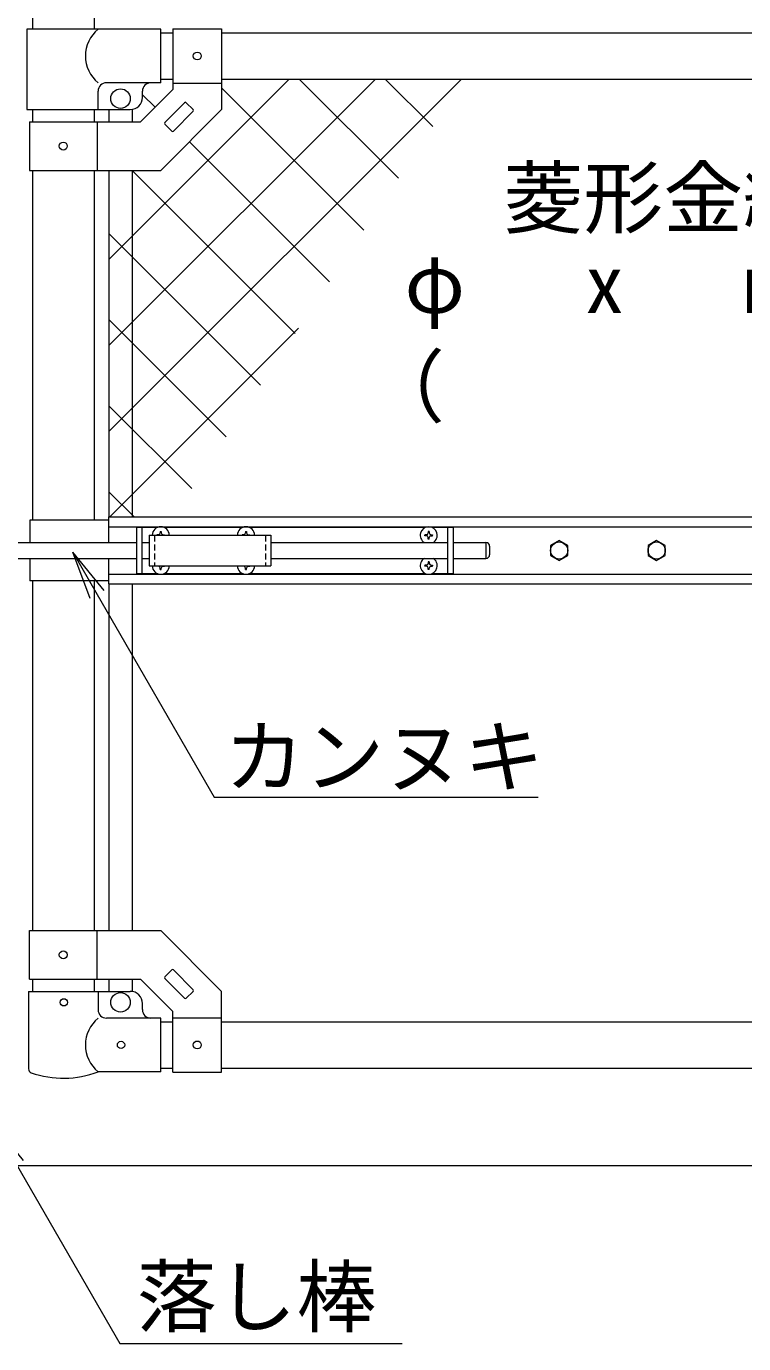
# Model space of a CAD drawing. Units: millimetres, scale not verified. Extents: x -4200 to 4200, y -2970 to 2970.
# Drawn here: x 1485 to 2073, y -365 to 717 of the extents above; entities that cross this region are included whole.
import ezdxf
from ezdxf.enums import TextEntityAlignment as Align

# ---------------------------------------------------------------- set-up
doc = ezdxf.new("R2010")
doc.units = ezdxf.units.MM
doc.header["$LTSCALE"] = 20
doc.linetypes.add('USER2', pattern=[0.375, 0.25, -0.125])
for name, color, linetype, lineweight in [('0-0_D-STR-TXT', 7, 'Continuous', 9), ('0-5_D-STR1', 1, 'Continuous', 18), ('0-6_D-BGD', 7, 'Continuous', 9), ('0-8_D-STR3', 3, 'Continuous', 13), ('0-B_D-STR2', 7, 'Continuous', 9)]:
    doc.layers.add(name, color=color, linetype=linetype, lineweight=lineweight)
doc.styles.add('ＭＳ ゴシック', font='')
doc.styles.get('ＭＳ ゴシック').set_extended_font_data('MS Gothic')

# ---------------------------------------------------------------- blocks, each defined once
blk = doc.blocks.new('MLeader1')
at = {"layer": '0-0_D-STR-TXT'}
blk.add_line((1470.63, -221.08), (1456.41, -183.1), dxfattribs=at)
for points in [[(1482.18, -214.41), (1456.41, -183.1), (1476.41, -217.74)], [(1476.41, -217.74), (1561.35, -364.87), (1785.96, -364.87), (1793.16, -364.87)]]:
    blk.add_lwpolyline(points, dxfattribs=at)
blk = doc.blocks.new('MLeader6')
at = {"layer": '0-0_D-STR-TXT'}
blk.add_line((1536.97, 246.9), (1522.75, 284.88), dxfattribs=at)
for points in [[(1548.52, 253.57), (1522.75, 284.88), (1542.75, 250.24)], [(1542.75, 250.24), (1638.78, 83.9), (1897.57, 83.9), (1904.77, 83.9)]]:
    blk.add_lwpolyline(points, dxfattribs=at)

msp = doc.modelspace()

# ---------------------------------------------------------------- linework, layer by layer
at = {"layer": '0-5_D-STR1'}
for p, q in [((1489.47, 1150.37), (1489.47, 714.37)), ((1540.27, 1150.37), (1540.27, 714.37)), ((1594.87, 711.37), (1604.87, 711.37)), ((1644.87, 711.37), (2279.07, 711.37)), ((1594.87, 673.37), (1604.87, 673.37)), ((1644.87, 673.37), (2279.07, 673.37)), ((1489.47, 648.37), (1489.47, 638.37)), ((1540.27, 648.37), (1540.27, 638.37)), ((1489.47, 598.37), (1489.47, 311.37)), ((1540.27, 598.37), (1540.27, 311.37)), ((1489.47, 261.37), (1489.47, -25.63)), ((1540.27, 261.37), (1540.27, -25.63)), ((1489.47, -65.63), (1489.47, -75.63)), ((1540.27, -65.63), (1540.27, -75.63)), ((1552.37, -65.63), (1552.37, -75.63)), ((1571.37, -65.63), (1571.37, -75.75)), ((1594.87, -100.63), (1604.87, -100.63)), ((1644.87, -100.63), (2279.07, -100.63)), ((1594.87, -138.63), (1604.87, -138.63)), ((1644.87, -138.63), (2279.07, -138.63))]:
    msp.add_line(p, q, dxfattribs=at)
at = {"layer": '0-6_D-BGD'}
msp.add_line((609.22, -218.63), (2359.22, -218.63), dxfattribs=at)
at = {"layer": '0-8_D-STR3'}
for p, q in [((1594.87, 714.37), (1484.92, 714.37)), ((1484.92, 714.37), (1484.92, 648.37)), ((1594.87, 670.37), (1594.87, 714.37)), ((1604.87, 714.62), (1604.87, 664.94)), ((1604.87, 714.62), (1644.87, 714.62)), ((1644.87, 714.62), (1644.87, 648.37)), ((1543.42, 648.37), (1543.42, 663.37)), ((1594.87, 670.37), (1550.42, 670.37)), ((1578.3, 638.37), (1604.87, 664.94)), ((1579.87, 658.37), (1579.87, 663.37)), ((1604.87, 670.12), (1644.87, 670.12)), ((1598.2, 637.77), (1614.46, 654.03)), ((1615.88, 654.03), (1621.53, 648.38)), ((1484.92, 648.37), (1569.87, 648.37)), ((1487.17, 638.37), (1578.3, 638.37)), ((1487.17, 638.37), (1487.17, 598.37)), ((1542.57, 638.37), (1542.57, 598.37)), ((1552.37, 648.37), (1552.37, 638.37)), ((1571.37, 648.37), (1571.37, 638.37)), ((1605.27, 630.7), (1621.53, 646.96)), ((1598.2, 636.36), (1603.85, 630.7)), ((1552.37, 598.37), (1552.37, 313.87)), ((1571.37, 598.37), (1571.37, 313.87)), ((1551.97, 313.87), (2371.97, 313.87)), ((1551.97, 313.87), (1551.97, 292.87)), ((1487.37, 311.37), (1487.37, 292.87)), ((1551.97, 311.37), (1487.37, 311.37)), ((1551.97, 305.87), (2371.97, 305.87)), ((1574.87, 305.37), (1574.87, 267.37)), ((1574.87, 305.37), (1592.27, 305.37)), ((1579.37, 305.37), (1579.37, 267.37)), ((1597.46, 305.37), (1662.27, 305.37)), ((1667.46, 305.37), (1812.27, 305.37)), ((1817.46, 305.37), (1834.87, 305.37)), ((1830.37, 305.37), (1830.37, 267.37)), ((1834.87, 305.37), (1834.87, 267.37)), ((1393.57, 292.87), (1574.87, 292.87)), ((1579.37, 292.87), (1585.37, 292.87)), ((1585.37, 298.87), (1585.37, 273.87)), ((1585.37, 298.87), (1685.37, 298.87)), ((1593.01, 299.29), (1591.72, 299.26)), ((1591.72, 299.26), (1591.72, 298.87)), ((1594.47, 302.02), (1594.45, 300.72)), ((1594.47, 302.02), (1595.26, 302.02)), ((1595.26, 302.02), (1595.28, 300.72)), ((1663.01, 299.29), (1661.72, 299.26)), ((1661.72, 299.26), (1661.72, 298.87)), ((1664.47, 302.02), (1664.45, 300.72)), ((1664.47, 302.02), (1665.26, 302.02)), ((1665.26, 302.02), (1665.28, 300.72)), ((1666.72, 299.29), (1668.02, 299.26)), ((1668.02, 299.26), (1668.02, 298.87)), ((1685.37, 298.87), (1685.37, 273.87)), ((1685.37, 292.87), (1830.37, 292.87)), ((1813.01, 299.29), (1811.72, 299.26)), ((1811.72, 299.26), (1811.72, 298.87)), ((1814.47, 302.02), (1814.45, 300.72)), ((1814.47, 295.72), (1814.45, 297.01)), ((1815.26, 302.02), (1814.47, 302.02)), ((1815.26, 295.72), (1814.47, 295.72)), ((1815.26, 302.02), (1815.28, 300.72)), ((1815.26, 295.72), (1815.28, 297.01)), ((1816.72, 298.45), (1818.02, 298.47)), ((1818.02, 298.47), (1818.02, 298.87)), ((1834.87, 292.87), (1861.87, 292.87)), ((1861.87, 292.87), (1861.87, 279.87)), ((1864.87, 289.87), (1864.87, 282.87)), ((1393.57, 279.87), (1574.87, 279.87)), ((1487.37, 279.87), (1487.37, 261.37)), ((1551.97, 279.87), (1551.97, 258.87)), ((1579.37, 279.87), (1585.37, 279.87)), ((1585.37, 273.87), (1685.37, 273.87)), ((1591.72, 273.47), (1591.72, 273.87)), ((1593.01, 273.45), (1591.72, 273.47)), ((1594.47, 270.72), (1594.45, 272.01)), ((1594.47, 270.72), (1595.26, 270.72)), ((1595.26, 270.72), (1595.28, 272.01)), ((1596.72, 273.45), (1598.02, 273.47)), ((1598.02, 273.47), (1598.02, 273.87)), ((1661.72, 273.47), (1661.72, 273.87)), ((1663.01, 273.45), (1661.72, 273.47)), ((1664.47, 270.72), (1664.45, 272.01)), ((1664.47, 270.72), (1665.26, 270.72)), ((1665.26, 270.72), (1665.28, 272.01)), ((1666.72, 273.45), (1668.02, 273.47)), ((1668.02, 273.47), (1668.02, 273.87)), ((1685.37, 279.87), (1830.37, 279.87)), ((1813.01, 274.29), (1811.72, 274.26)), ((1811.72, 274.26), (1811.72, 273.87)), ((1814.47, 277.02), (1814.45, 275.72)), ((1814.47, 270.72), (1814.45, 272.01)), ((1815.26, 277.02), (1814.47, 277.02)), ((1815.26, 270.72), (1814.47, 270.72)), ((1815.26, 277.02), (1815.28, 275.72)), ((1815.26, 270.72), (1815.28, 272.01)), ((1816.72, 274.29), (1818.02, 274.26)), ((1816.72, 273.45), (1818.02, 273.47)), ((1818.02, 274.26), (1818.02, 273.87)), ((1818.02, 273.47), (1818.02, 273.87)), ((1834.87, 279.87), (1861.87, 279.87)), ((1551.97, 261.37), (1487.37, 261.37)), ((1551.97, 266.87), (2371.97, 266.87)), ((1574.87, 267.37), (1592.27, 267.37)), ((1597.46, 267.37), (1662.27, 267.37)), ((1667.46, 267.37), (1812.27, 267.37)), ((1817.46, 267.37), (1834.87, 267.37)), ((1551.97, 258.87), (2371.97, 258.87)), ((1552.37, 258.87), (1552.37, -25.63)), ((1571.37, 258.87), (1571.37, -25.63)), ((1487.17, -65.63), (1487.17, -25.63)), ((1542.57, -65.63), (1542.57, -25.63)), ((1598.2, -63.62), (1603.85, -57.97)), ((1605.27, -57.97), (1621.53, -74.23)), ((1486.32, -75.63), (1543.42, -75.63)), ((1486.32, -75.63), (1486.32, -139.33)), ((1487.17, -65.63), (1578.3, -65.63)), ((1543.42, -75.63), (1543.42, -90.63)), ((1543.42, -75.63), (1569.87, -75.63)), ((1578.3, -65.63), (1604.87, -92.2)), ((1598.2, -65.04), (1614.46, -81.3)), ((1615.88, -81.3), (1621.53, -75.64)), ((1644.87, -141.88), (1644.87, -75.63)), ((1579.87, -90.63), (1579.87, -85.63)), ((1604.87, -141.88), (1604.87, -92.2)), ((1594.87, -97.63), (1550.42, -97.63)), ((1594.87, -141.63), (1594.87, -97.63)), ((1604.87, -97.38), (1644.87, -97.38)), ((1594.87, -141.63), (1543.42, -141.63)), ((1604.87, -141.88), (1644.87, -141.88))]:
    msp.add_line(p, q, dxfattribs=at)
at = {"layer": '0-8_D-STR3', "linetype": 'USER2'}
for p, q in [((1589.87, 298.87), (1589.87, 273.87)), ((1680.87, 298.87), (1680.87, 273.87))]:
    msp.add_line(p, q, dxfattribs=at)
at = {"layer": '0-8_D-STR3'}
for points in [[(1487.17, 598.37), (1594.87, 598.37), (1644.87, 648.37)], [(1596.72, 299.29), (1598.02, 299.26), (1598.02, 298.87)], [(1813.01, 298.45), (1811.72, 298.47), (1811.72, 298.87)], [(1816.72, 299.29), (1818.02, 299.26), (1818.02, 298.87)], [(1813.01, 273.45), (1811.72, 273.47), (1811.72, 273.87)], [(1487.17, -25.63), (1594.87, -25.63), (1644.87, -75.63)]]:
    msp.add_lwpolyline(points, dxfattribs=at)
for points in [[(1921.97, 294.47), (1914.95, 290.42), (1914.95, 282.32), (1921.97, 278.27), (1928.98, 282.32), (1928.98, 290.42)], [(2001.97, 294.47), (1994.95, 290.42), (1994.95, 282.32), (2001.97, 278.27), (2008.98, 282.32), (2008.98, 290.42)]]:
    msp.add_lwpolyline(points, close=True, dxfattribs=at)
for centre, radius in [((1624.87, 692.37), 3.25), ((1561.87, 657.37), 8), ((1514.87, 618.37), 3.25), ((1921.97, 286.37), 7.03), ((2001.97, 286.37), 7.03), ((1514.87, -45.63), 3.25), ((1515.27, -84.63), 3), ((1561.87, -84.63), 8), ((1562.27, -119.63), 3), ((1624.87, -119.63), 3.25)]:
    msp.add_circle(centre, radius, dxfattribs=at)
for centre, radius, start, end in [((1561.61, 692.37), 28.55, 129.59418, 230.40582), ((1550.42, 663.37), 7, 90, 180), ((1586.87, 663.37), 7, 90, 180), ((1569.87, 658.37), 10, 270, 0), ((1615.17, 653.33), 1, 45, 135), ((1620.83, 647.67), 1, 315, 45), ((1598.91, 637.06), 1, 135, 225), ((1604.56, 631.41), 1, 225, 315), ((1594.87, 298.87), 7, 0, 180), ((1664.87, 298.87), 7, 0, 180), ((1814.87, 298.87), 7, 301.00272, 238.99728), ((1592.96, 300.77), 1.49, 270, 0), ((1596.77, 300.77), 1.49, 180, 270), ((1662.96, 300.77), 1.49, 270, 0), ((1666.77, 300.77), 1.49, 180, 270), ((1812.96, 300.77), 1.49, 270, 0), ((1812.96, 296.96), 1.49, 0, 90), ((1816.77, 300.77), 1.49, 180, 270), ((1816.77, 296.96), 1.49, 90, 180), ((1861.87, 289.87), 3, 0, 90), ((1861.87, 282.87), 3, 270, 0), ((1594.87, 273.87), 7, 180, 0), ((1592.96, 271.96), 1.49, 0, 90), ((1596.77, 271.96), 1.49, 90, 180), ((1664.87, 273.87), 7, 180, 0), ((1662.96, 271.96), 1.49, 0, 90), ((1666.77, 271.96), 1.49, 90, 180), ((1814.87, 273.87), 7, 121.00272, 58.99728), ((1812.96, 275.77), 1.49, 270, 0), ((1812.96, 271.96), 1.49, 0, 90), ((1816.77, 275.77), 1.49, 180, 270), ((1816.77, 271.96), 1.49, 90, 180), ((1598.91, -64.33), 1, 135, 225), ((1604.56, -58.67), 1, 45, 135), ((1569.87, -85.63), 10, 0, 90), ((1620.83, -74.94), 1, 315, 45), ((1615.17, -80.59), 1, 225, 315), ((1550.42, -90.63), 7, 180, 270), ((1586.87, -90.63), 7, 180, 270), ((1561.61, -119.63), 28.55, 129.59418, 230.40582), ((1489.62, -139.33), 3.3, 180, 250.77949), ((1514.87, -66.9), 80, 250.77949, 290.9084)]:
    msp.add_arc(centre, radius, start, end, dxfattribs=at)
at = {"layer": '0-B_D-STR2'}
for p, q in [((1552.37, 525.38), (1700.35, 673.37)), ((1552.37, 454.67), (1771.07, 673.37)), ((1552.37, 383.96), (1841.78, 673.37)), ((1789.95, 591.93), (1708.51, 673.37)), ((1818.23, 634.36), (1779.22, 673.37)), ((1590.19, 650.26), (1579.87, 660.59)), ((1761.68, 549.49), (1644.87, 666.3)), ((1733.4, 507.06), (1618.48, 621.98)), ((1705.13, 464.62), (1571.38, 598.37)), ((1676.85, 422.19), (1552.37, 546.67)), ((1648.58, 379.75), (1552.37, 475.96)), ((1552.99, 313.87), (1707.9, 468.78)), ((1620.3, 337.31), (1552.37, 405.25)), ((1573.04, 313.87), (1552.37, 334.54))]:
    msp.add_line(p, q, dxfattribs=at)

# ---------------------------------------------------------------- block references
at = {"layer": '0-0_D-STR-TXT'}
for name in ['MLeader6', 'MLeader1']:
    msp.add_blockref(name, (0, 0), dxfattribs=at)

# ---------------------------------------------------------------- texts
at = {"layer": '0-0_D-STR-TXT', "style": 'ＭＳ ゴシック'}
for s, p in [('菱形金網', (1876.2, 537.4)), ('φ   x   mm目', (1794.98, 466.97)), ('（\u3000\u3000   \u3000\u3000）', (1762.49, 382.5)), ('カンヌキ', (1647.09, 78.64)), ('落し棒', (1575.14, -364.73))]:
    msp.add_text(s, height=48.09, dxfattribs=at).set_placement(p, align=Align.BOTTOM_LEFT)

doc.saveas('drawing.dxf')
